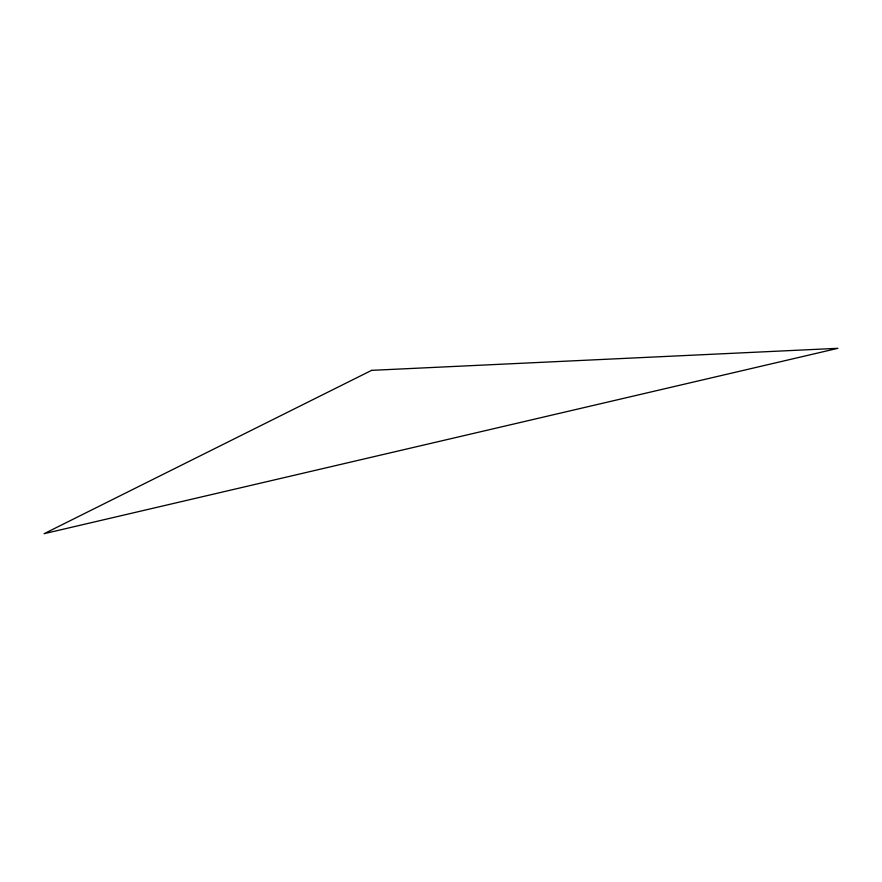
<?xml version="1.0" encoding="UTF-8"?>
<svg xmlns="http://www.w3.org/2000/svg" width="882" height="882" viewBox="0 0 882 882"><rect width="100%" height="100%" fill="white"/><g stroke="black" fill="none" stroke-linecap="round" stroke-linejoin="round"><path stroke-width="1.32" d="M371.631 370.352L44.1 533.687L837.9 348.313L371.631 370.352"/></g></svg>
